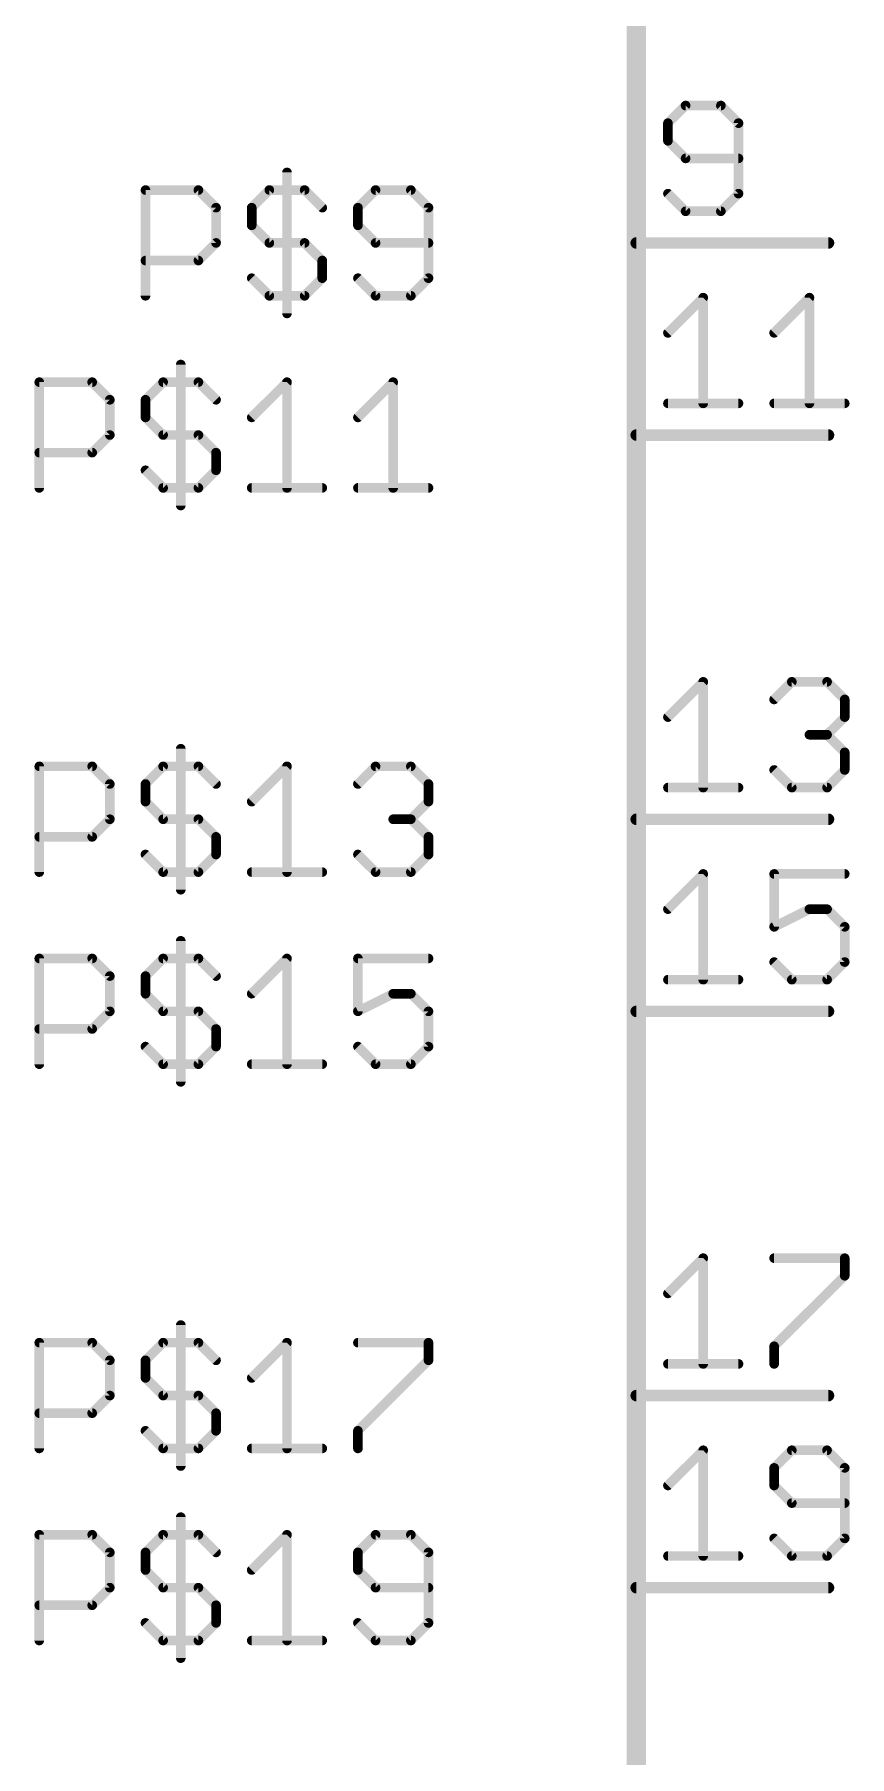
# Model space of a CAD drawing. Extents: x -72 to 265, y -97 to 216.
# Drawn here: x -2.87 to 7.9, y 170.49 to 193.26 of the extents above; entities that cross this region are included whole.
import ezdxf

# ---------------------------------------------------------------- set-up
doc = ezdxf.new("R2010")
doc.units = 0
doc.layers.add('94', color=14, linetype='CONTINUOUS')
doc.layers.add('95', color=251, linetype='CONTINUOUS')

msp = doc.modelspace()

# ---------------------------------------------------------------- linework, layer by layer
at = {"layer": '94'}
for points, const_width in [([(5.08, 132.08), (5.08, 215.9)], 0.254), ([(7.62, 190.5), (5.08, 190.5)], 0.1524), ([(7.62, 187.96), (5.08, 187.96)], 0.1524), ([(7.62, 182.88), (5.08, 182.88)], 0.1524), ([(7.62, 180.34), (5.08, 180.34)], 0.1524), ([(7.62, 175.26), (5.08, 175.26)], 0.1524), ([(7.62, 172.72), (5.08, 172.72)], 0.1524)]:
    msp.add_lwpolyline(points, dxfattribs=dict(at, const_width=const_width))
at = {"layer": '94', "const_width": 0.0762}
for points in [[(5.08, 190.5381, 1), (5.08, 190.4619)], [(7.62, 190.4619, 1), (7.62, 190.5381)], [(5.08, 187.9981, 1), (5.08, 187.9219)], [(7.62, 187.9219, 1), (7.62, 187.9981)], [(5.08, 182.9181, 1), (5.08, 182.8419)], [(7.62, 182.8419, 1), (7.62, 182.9181)], [(5.08, 180.3781, 1), (5.08, 180.3019)], [(7.62, 180.3019, 1), (7.62, 180.3781)], [(5.08, 175.2981, 1), (5.08, 175.2219)], [(7.62, 175.2219, 1), (7.62, 175.2981)], [(5.08, 172.7581, 1), (5.08, 172.6819)], [(7.62, 172.6819, 1), (7.62, 172.7581)]]:
    msp.add_lwpolyline(points, format="xyb", dxfattribs=at)
at = {"layer": '95', "const_width": 0.127}
for points in [[(5.7321, 192.3173), (5.4991, 192.0843)], [(6.1982, 192.3173), (5.7321, 192.3173)], [(6.4312, 192.0843), (6.1982, 192.3173)], [(5.4991, 192.0843), (5.4991, 191.8512)], [(6.4312, 191.1521), (6.4312, 192.0843)], [(5.4991, 191.8512), (5.7321, 191.6182)], [(0.4662, 191.4327), (0.4662, 189.5685)], [(5.7321, 191.6182), (6.4312, 191.6182)], [(-1.4031, 189.8015), (-1.4031, 191.1997)], [(-1.4031, 191.1997), (-0.704, 191.1997)], [(-0.704, 191.1997), (-0.471, 190.9667)], [(0.0001, 190.9667), (0.2332, 191.1997)], [(0.2332, 191.1997), (0.6992, 191.1997)], [(0.6992, 191.1997), (0.9323, 190.9667)], [(1.6365, 191.1997), (1.4034, 190.9667)], [(2.1025, 191.1997), (1.6365, 191.1997)], [(2.3355, 190.9667), (2.1025, 191.1997)], [(5.4991, 191.1521), (5.7321, 190.9191)], [(6.1982, 190.9191), (6.4312, 191.1521)], [(-0.471, 190.9667), (-0.471, 190.5006)], [(0.0001, 190.7336), (0.0001, 190.9667)], [(1.4034, 190.9667), (1.4034, 190.7336)], [(2.3355, 190.0345), (2.3355, 190.9667)], [(5.7321, 190.9191), (6.1982, 190.9191)], [(0.2332, 190.5006), (0.0001, 190.7336)], [(1.4034, 190.7336), (1.6365, 190.5006)], [(-0.471, 190.5006), (-0.704, 190.2676)], [(0.6992, 190.5006), (0.2332, 190.5006)], [(0.9323, 190.2676), (0.6992, 190.5006)], [(1.6365, 190.5006), (2.3355, 190.5006)], [(-0.704, 190.2676), (-1.4031, 190.2676)], [(0.9323, 190.0345), (0.9323, 190.2676)], [(0.0001, 190.0345), (0.2332, 189.8015)], [(0.6992, 189.8015), (0.9323, 190.0345)], [(1.4034, 190.0345), (1.6365, 189.8015)], [(2.1025, 189.8015), (2.3355, 190.0345)], [(0.2332, 189.8015), (0.6992, 189.8015)], [(1.6365, 189.8015), (2.1025, 189.8015)], [(5.4991, 189.3112), (5.9652, 189.7773)], [(5.9652, 189.7773), (5.9652, 188.3791)], [(6.9024, 189.3112), (7.3684, 189.7773)], [(7.3684, 189.7773), (7.3684, 188.3791)], [(-0.9371, 188.8927), (-0.9371, 187.0285)], [(-2.8064, 187.2615), (-2.8064, 188.6597)], [(-2.8064, 188.6597), (-2.1073, 188.6597)], [(-2.1073, 188.6597), (-1.8743, 188.4267)], [(-1.4031, 188.4267), (-1.1701, 188.6597)], [(-1.1701, 188.6597), (-0.704, 188.6597)], [(-0.704, 188.6597), (-0.471, 188.4267)], [(0.0001, 188.1936), (0.4662, 188.6597)], [(0.4662, 188.6597), (0.4662, 187.2615)], [(1.4034, 188.1936), (1.8695, 188.6597)], [(1.8695, 188.6597), (1.8695, 187.2615)], [(-1.8743, 188.4267), (-1.8743, 187.9606)], [(-1.4031, 188.1936), (-1.4031, 188.4267)], [(5.4991, 188.3791), (6.4312, 188.3791)], [(6.9024, 188.3791), (7.8345, 188.3791)], [(-1.1701, 187.9606), (-1.4031, 188.1936)], [(-1.8743, 187.9606), (-2.1073, 187.7276)], [(-0.704, 187.9606), (-1.1701, 187.9606)], [(-0.471, 187.7276), (-0.704, 187.9606)], [(-2.1073, 187.7276), (-2.8064, 187.7276)], [(-0.471, 187.4945), (-0.471, 187.7276)], [(-1.4031, 187.4945), (-1.1701, 187.2615)], [(-0.704, 187.2615), (-0.471, 187.4945)], [(-1.1701, 187.2615), (-0.704, 187.2615)], [(0.0001, 187.2615), (0.9323, 187.2615)], [(1.4034, 187.2615), (2.3355, 187.2615)], [(5.4991, 184.2312), (5.9652, 184.6973)], [(5.9652, 184.6973), (5.9652, 183.2991)], [(6.9024, 184.4643), (7.1354, 184.6973)], [(7.1354, 184.6973), (7.6015, 184.6973)], [(7.6015, 184.6973), (7.8345, 184.4643)], [(7.8345, 184.4643), (7.8345, 184.2312)], [(7.8345, 184.2312), (7.6015, 183.9982)], [(7.6015, 183.9982), (7.3684, 183.9982)], [(7.6015, 183.9982), (7.8345, 183.7652)], [(-0.9371, 183.8127), (-0.9371, 181.9485)], [(7.8345, 183.7652), (7.8345, 183.5321)], [(-2.8064, 182.1815), (-2.8064, 183.5797)], [(-2.8064, 183.5797), (-2.1073, 183.5797)], [(-2.1073, 183.5797), (-1.8743, 183.3467)], [(-1.4031, 183.3467), (-1.1701, 183.5797)], [(-1.1701, 183.5797), (-0.704, 183.5797)], [(-0.704, 183.5797), (-0.471, 183.3467)], [(0.0001, 183.1136), (0.4662, 183.5797)], [(0.4662, 183.5797), (0.4662, 182.1815)], [(1.4034, 183.3467), (1.6365, 183.5797)], [(1.6365, 183.5797), (2.1025, 183.5797)], [(2.1025, 183.5797), (2.3355, 183.3467)], [(7.1354, 183.2991), (6.9024, 183.5321)], [(7.8345, 183.5321), (7.6015, 183.2991)], [(-1.8743, 183.3467), (-1.8743, 182.8806)], [(-1.4031, 183.1136), (-1.4031, 183.3467)], [(2.3355, 183.3467), (2.3355, 183.1136)], [(5.4991, 183.2991), (6.4312, 183.2991)], [(7.6015, 183.2991), (7.1354, 183.2991)], [(-1.1701, 182.8806), (-1.4031, 183.1136)], [(2.3355, 183.1136), (2.1025, 182.8806)], [(-1.8743, 182.8806), (-2.1073, 182.6476)], [(-0.704, 182.8806), (-1.1701, 182.8806)], [(-0.471, 182.6476), (-0.704, 182.8806)], [(2.1025, 182.8806), (1.8695, 182.8806)], [(2.1025, 182.8806), (2.3355, 182.6476)], [(-2.1073, 182.6476), (-2.8064, 182.6476)], [(-0.471, 182.4145), (-0.471, 182.6476)], [(2.3355, 182.6476), (2.3355, 182.4145)], [(-1.4031, 182.4145), (-1.1701, 182.1815)], [(-0.704, 182.1815), (-0.471, 182.4145)], [(1.6365, 182.1815), (1.4034, 182.4145)], [(2.3355, 182.4145), (2.1025, 182.1815)], [(-1.1701, 182.1815), (-0.704, 182.1815)], [(0.0001, 182.1815), (0.9323, 182.1815)], [(2.1025, 182.1815), (1.6365, 182.1815)], [(5.4991, 181.6912), (5.9652, 182.1573)], [(5.9652, 182.1573), (5.9652, 180.7591)], [(7.8345, 182.1573), (6.9024, 182.1573)], [(6.9024, 182.1573), (6.9024, 181.4582)], [(6.9024, 181.4582), (7.3684, 181.6912)], [(7.3684, 181.6912), (7.6015, 181.6912)], [(7.6015, 181.6912), (7.8345, 181.4582)], [(7.8345, 181.4582), (7.8345, 180.9921)], [(-0.9371, 181.2727), (-0.9371, 179.4085)], [(-2.8064, 179.6415), (-2.8064, 181.0397)], [(-2.8064, 181.0397), (-2.1073, 181.0397)], [(-2.1073, 181.0397), (-1.8743, 180.8067)], [(-1.4031, 180.8067), (-1.1701, 181.0397)], [(-1.1701, 181.0397), (-0.704, 181.0397)], [(-0.704, 181.0397), (-0.471, 180.8067)], [(0.0001, 180.5736), (0.4662, 181.0397)], [(0.4662, 181.0397), (0.4662, 179.6415)], [(2.3355, 181.0397), (1.4034, 181.0397)], [(1.4034, 181.0397), (1.4034, 180.3406)], [(7.1354, 180.7591), (6.9024, 180.9921)], [(7.8345, 180.9921), (7.6015, 180.7591)], [(-1.8743, 180.8067), (-1.8743, 180.3406)], [(-1.4031, 180.5736), (-1.4031, 180.8067)], [(5.4991, 180.7591), (6.4312, 180.7591)], [(7.6015, 180.7591), (7.1354, 180.7591)], [(-1.1701, 180.3406), (-1.4031, 180.5736)], [(1.4034, 180.3406), (1.8695, 180.5736)], [(1.8695, 180.5736), (2.1025, 180.5736)], [(2.1025, 180.5736), (2.3355, 180.3406)], [(-1.8743, 180.3406), (-2.1073, 180.1076)], [(-0.704, 180.3406), (-1.1701, 180.3406)], [(-0.471, 180.1076), (-0.704, 180.3406)], [(2.3355, 180.3406), (2.3355, 179.8745)], [(-2.1073, 180.1076), (-2.8064, 180.1076)], [(-0.471, 179.8745), (-0.471, 180.1076)], [(-1.4031, 179.8745), (-1.1701, 179.6415)], [(-0.704, 179.6415), (-0.471, 179.8745)], [(1.6365, 179.6415), (1.4034, 179.8745)], [(2.3355, 179.8745), (2.1025, 179.6415)], [(-1.1701, 179.6415), (-0.704, 179.6415)], [(0.0001, 179.6415), (0.9323, 179.6415)], [(2.1025, 179.6415), (1.6365, 179.6415)], [(5.4991, 176.6112), (5.9652, 177.0773)], [(5.9652, 177.0773), (5.9652, 175.6791)], [(6.9024, 177.0773), (7.8345, 177.0773)], [(7.8345, 177.0773), (7.8345, 176.8443)], [(7.8345, 176.8443), (6.9024, 175.9121)], [(-0.9371, 176.1927), (-0.9371, 174.3285)], [(-2.8064, 174.5615), (-2.8064, 175.9597)], [(-2.8064, 175.9597), (-2.1073, 175.9597)], [(-2.1073, 175.9597), (-1.8743, 175.7267)], [(-1.4031, 175.7267), (-1.1701, 175.9597)], [(-1.1701, 175.9597), (-0.704, 175.9597)], [(-0.704, 175.9597), (-0.471, 175.7267)], [(0.0001, 175.4936), (0.4662, 175.9597)], [(0.4662, 175.9597), (0.4662, 174.5615)], [(1.4034, 175.9597), (2.3355, 175.9597)], [(2.3355, 175.9597), (2.3355, 175.7267)], [(-1.8743, 175.7267), (-1.8743, 175.2606)], [(-1.4031, 175.4936), (-1.4031, 175.7267)], [(2.3355, 175.7267), (1.4034, 174.7945)], [(6.9024, 175.9121), (6.9024, 175.6791)], [(-1.1701, 175.2606), (-1.4031, 175.4936)], [(5.4991, 175.6791), (6.4312, 175.6791)], [(-1.8743, 175.2606), (-2.1073, 175.0276)], [(-0.704, 175.2606), (-1.1701, 175.2606)], [(-0.471, 175.0276), (-0.704, 175.2606)], [(-2.1073, 175.0276), (-2.8064, 175.0276)], [(-0.471, 174.7945), (-0.471, 175.0276)], [(-1.4031, 174.7945), (-1.1701, 174.5615)], [(-0.704, 174.5615), (-0.471, 174.7945)], [(1.4034, 174.7945), (1.4034, 174.5615)], [(-1.1701, 174.5615), (-0.704, 174.5615)], [(0.0001, 174.5615), (0.9323, 174.5615)], [(5.4991, 174.0712), (5.9652, 174.5373)], [(5.9652, 174.5373), (5.9652, 173.1391)], [(7.1354, 174.5373), (6.9024, 174.3043)], [(7.6015, 174.5373), (7.1354, 174.5373)], [(7.8345, 174.3043), (7.6015, 174.5373)], [(6.9024, 174.3043), (6.9024, 174.0712)], [(7.8345, 173.3721), (7.8345, 174.3043)], [(6.9024, 174.0712), (7.1354, 173.8382)], [(7.1354, 173.8382), (7.8345, 173.8382)], [(-0.9371, 173.6527), (-0.9371, 171.7885)], [(-2.8064, 172.0215), (-2.8064, 173.4197)], [(-2.8064, 173.4197), (-2.1073, 173.4197)], [(-2.1073, 173.4197), (-1.8743, 173.1867)], [(-1.4031, 173.1867), (-1.1701, 173.4197)], [(-1.1701, 173.4197), (-0.704, 173.4197)], [(-0.704, 173.4197), (-0.471, 173.1867)], [(0.0001, 172.9536), (0.4662, 173.4197)], [(0.4662, 173.4197), (0.4662, 172.0215)], [(1.6365, 173.4197), (1.4034, 173.1867)], [(2.1025, 173.4197), (1.6365, 173.4197)], [(2.3355, 173.1867), (2.1025, 173.4197)], [(6.9024, 173.3721), (7.1354, 173.1391)], [(7.6015, 173.1391), (7.8345, 173.3721)], [(-1.8743, 173.1867), (-1.8743, 172.7206)], [(-1.4031, 172.9536), (-1.4031, 173.1867)], [(1.4034, 173.1867), (1.4034, 172.9536)], [(2.3355, 172.2545), (2.3355, 173.1867)], [(5.4991, 173.1391), (6.4312, 173.1391)], [(7.1354, 173.1391), (7.6015, 173.1391)], [(-1.1701, 172.7206), (-1.4031, 172.9536)], [(1.4034, 172.9536), (1.6365, 172.7206)], [(-1.8743, 172.7206), (-2.1073, 172.4876)], [(-0.704, 172.7206), (-1.1701, 172.7206)], [(-0.471, 172.4876), (-0.704, 172.7206)], [(1.6365, 172.7206), (2.3355, 172.7206)], [(-2.1073, 172.4876), (-2.8064, 172.4876)], [(-0.471, 172.2545), (-0.471, 172.4876)], [(-1.4031, 172.2545), (-1.1701, 172.0215)], [(-0.704, 172.0215), (-0.471, 172.2545)], [(1.4034, 172.2545), (1.6365, 172.0215)], [(2.1025, 172.0215), (2.3355, 172.2545)], [(-1.1701, 172.0215), (-0.704, 172.0215)], [(0.0001, 172.0215), (0.9323, 172.0215)], [(1.6365, 172.0215), (2.1025, 172.0215)]]:
    msp.add_lwpolyline(points, dxfattribs=at)
at = {"layer": '95', "const_width": 0.0635}
for points in [[(5.7321, 192.349, 1), (5.7321, 192.2855)], [(5.7546, 192.2948, 1), (5.7097, 192.3397)], [(6.2206, 192.3397, 1), (6.1757, 192.2948)], [(6.1982, 192.2855, 1), (6.1982, 192.349)], [(5.5309, 192.0843, 1), (5.4674, 192.0843)], [(5.4766, 192.1067, 1), (5.5216, 192.0618)], [(6.463, 192.0843, 1), (6.3995, 192.0843)], [(6.4088, 192.0618, 1), (6.4537, 192.1067)], [(5.5216, 191.8737, 1), (5.4766, 191.8288)], [(5.4674, 191.8512, 1), (5.5309, 191.8512)], [(0.498, 191.4327, 1), (0.4345, 191.4327)], [(5.7321, 191.6499, 1), (5.7321, 191.5864)], [(5.7097, 191.5957, 1), (5.7546, 191.6406)], [(6.4312, 191.5864, 1), (6.4312, 191.6499)], [(-1.3714, 191.1997, 1), (-1.4349, 191.1997)], [(-1.4031, 191.2314, 1), (-1.4031, 191.1679)], [(-0.6816, 191.2221, 1), (-0.7265, 191.1772)], [(-0.704, 191.1679, 1), (-0.704, 191.2314)], [(0.2332, 191.2314, 1), (0.2332, 191.1679)], [(0.2556, 191.1772, 1), (0.2107, 191.2221)], [(0.7217, 191.2221, 1), (0.6768, 191.1772)], [(0.6992, 191.1679, 1), (0.6992, 191.2314)], [(1.6365, 191.2314, 1), (1.6365, 191.1679)], [(1.6589, 191.1772, 1), (1.614, 191.2221)], [(2.125, 191.2221, 1), (2.0801, 191.1772)], [(2.1025, 191.1679, 1), (2.1025, 191.2314)], [(5.5216, 191.1746, 1), (5.4766, 191.1297)], [(6.3995, 191.1521, 1), (6.463, 191.1521)], [(6.4537, 191.1297, 1), (6.4088, 191.1746)], [(-0.4393, 190.9667, 1), (-0.5028, 190.9667)], [(-0.4935, 190.9442, 1), (-0.4486, 190.9891)], [(0.0319, 190.9667, 1), (-0.0316, 190.9667)], [(-0.0223, 190.9891, 1), (0.0226, 190.9442)], [(0.9098, 190.9442, 1), (0.9547, 190.9891)], [(1.4352, 190.9667, 1), (1.3717, 190.9667)], [(1.381, 190.9891, 1), (1.4259, 190.9442)], [(2.3673, 190.9667, 1), (2.3038, 190.9667)], [(2.3131, 190.9442, 1), (2.358, 190.9891)], [(5.7321, 190.9509, 1), (5.7321, 190.8874)], [(5.7097, 190.8966, 1), (5.7546, 190.9416)], [(6.1757, 190.9416, 1), (6.2206, 190.8966)], [(6.1982, 190.8874, 1), (6.1982, 190.9509)], [(-0.0316, 190.7336, 1), (0.0319, 190.7336)], [(0.0226, 190.7561, 1), (-0.0223, 190.7112)], [(1.3717, 190.7336, 1), (1.4352, 190.7336)], [(1.4259, 190.7561, 1), (1.381, 190.7112)], [(-0.5028, 190.5006, 1), (-0.4393, 190.5006)], [(-0.4486, 190.4781, 1), (-0.4935, 190.523)], [(0.2332, 190.5323, 1), (0.2332, 190.4688)], [(0.2107, 190.4781, 1), (0.2556, 190.523)], [(0.7217, 190.523, 1), (0.6768, 190.4781)], [(0.6992, 190.4688, 1), (0.6992, 190.5323)], [(1.6365, 190.5323, 1), (1.6365, 190.4688)], [(1.614, 190.4781, 1), (1.6589, 190.523)], [(2.3355, 190.4688, 1), (2.3355, 190.5323)], [(-1.4031, 190.2993, 1), (-1.4031, 190.2358)], [(-0.7265, 190.29, 1), (-0.6816, 190.2451)], [(-0.704, 190.2358, 1), (-0.704, 190.2993)], [(0.964, 190.2676, 1), (0.9005, 190.2676)], [(0.9098, 190.2451, 1), (0.9547, 190.29)], [(0.0226, 190.057, 1), (-0.0223, 190.0121)], [(0.9005, 190.0345, 1), (0.964, 190.0345)], [(0.9547, 190.0121, 1), (0.9098, 190.057)], [(1.4259, 190.057, 1), (1.381, 190.0121)], [(2.3038, 190.0345, 1), (2.3673, 190.0345)], [(2.358, 190.0121, 1), (2.3131, 190.057)], [(-1.4349, 189.8015, 1), (-1.3714, 189.8015)], [(0.2332, 189.8332, 1), (0.2332, 189.7698)], [(0.2107, 189.779, 1), (0.2556, 189.824)], [(0.6768, 189.824, 1), (0.7217, 189.779)], [(0.6992, 189.7698, 1), (0.6992, 189.8332)], [(1.6365, 189.8332, 1), (1.6365, 189.7698)], [(1.614, 189.779, 1), (1.6589, 189.824)], [(2.0801, 189.824, 1), (2.125, 189.779)], [(2.1025, 189.7698, 1), (2.1025, 189.8332)], [(5.9969, 189.7773, 1), (5.9334, 189.7773)], [(5.9876, 189.7548, 1), (5.9427, 189.7997)], [(7.4002, 189.7773, 1), (7.3367, 189.7773)], [(7.3909, 189.7548, 1), (7.346, 189.7997)], [(0.4345, 189.5685, 1), (0.498, 189.5685)], [(5.4766, 189.3337, 1), (5.5216, 189.2888)], [(6.8799, 189.3337, 1), (6.9248, 189.2888)], [(-0.9053, 188.8927, 1), (-0.9688, 188.8927)], [(-2.7747, 188.6597, 1), (-2.8382, 188.6597)], [(-2.8064, 188.6914, 1), (-2.8064, 188.6279)], [(-2.0849, 188.6821, 1), (-2.1298, 188.6372)], [(-2.1073, 188.6279, 1), (-2.1073, 188.6914)], [(-1.1701, 188.6914, 1), (-1.1701, 188.6279)], [(-1.1477, 188.6372, 1), (-1.1926, 188.6821)], [(-0.6816, 188.6821, 1), (-0.7265, 188.6372)], [(-0.704, 188.6279, 1), (-0.704, 188.6914)], [(0.498, 188.6597, 1), (0.4345, 188.6597)], [(0.4887, 188.6372, 1), (0.4438, 188.6821)], [(1.9012, 188.6597, 1), (1.8377, 188.6597)], [(1.8919, 188.6372, 1), (1.847, 188.6821)], [(-1.8425, 188.4267, 1), (-1.906, 188.4267)], [(-1.8967, 188.4042, 1), (-1.8518, 188.4491)], [(-1.3714, 188.4267, 1), (-1.4349, 188.4267)], [(-1.4256, 188.4491, 1), (-1.3807, 188.4042)], [(-0.4935, 188.4042, 1), (-0.4486, 188.4491)], [(5.4991, 188.4109, 1), (5.4991, 188.3474)], [(5.9334, 188.3791, 1), (5.9969, 188.3791)], [(6.4312, 188.3474, 1), (6.4312, 188.4109)], [(6.9024, 188.4109, 1), (6.9024, 188.3474)], [(7.3367, 188.3791, 1), (7.4002, 188.3791)], [(7.8345, 188.3474, 1), (7.8345, 188.4109)], [(-1.4349, 188.1936, 1), (-1.3714, 188.1936)], [(-1.3807, 188.2161, 1), (-1.4256, 188.1712)], [(-0.0223, 188.2161, 1), (0.0226, 188.1712)], [(1.381, 188.2161, 1), (1.4259, 188.1712)], [(-1.906, 187.9606, 1), (-1.8425, 187.9606)], [(-1.8518, 187.9381, 1), (-1.8967, 187.983)], [(-1.1701, 187.9923, 1), (-1.1701, 187.9288)], [(-1.1926, 187.9381, 1), (-1.1477, 187.983)], [(-0.6816, 187.983, 1), (-0.7265, 187.9381)], [(-0.704, 187.9288, 1), (-0.704, 187.9923)], [(-2.8064, 187.7593, 1), (-2.8064, 187.6958)], [(-2.1298, 187.75, 1), (-2.0849, 187.7051)], [(-2.1073, 187.6958, 1), (-2.1073, 187.7593)], [(-0.4393, 187.7276, 1), (-0.5028, 187.7276)], [(-0.4935, 187.7051, 1), (-0.4486, 187.75)], [(-1.3807, 187.517, 1), (-1.4256, 187.4721)], [(-0.5028, 187.4945, 1), (-0.4393, 187.4945)], [(-0.4486, 187.4721, 1), (-0.4935, 187.517)], [(-2.8382, 187.2615, 1), (-2.7747, 187.2615)], [(-1.1701, 187.2933, 1), (-1.1701, 187.2298)], [(-1.1926, 187.239, 1), (-1.1477, 187.284)], [(-0.7265, 187.284, 1), (-0.6816, 187.239)], [(-0.704, 187.2298, 1), (-0.704, 187.2933)], [(0.0001, 187.2933, 1), (0.0001, 187.2298)], [(0.4345, 187.2615, 1), (0.498, 187.2615)], [(0.9323, 187.2298, 1), (0.9323, 187.2933)], [(1.4034, 187.2933, 1), (1.4034, 187.2298)], [(1.8377, 187.2615, 1), (1.9012, 187.2615)], [(2.3355, 187.2298, 1), (2.3355, 187.2933)], [(-0.9688, 187.0285, 1), (-0.9053, 187.0285)], [(5.9969, 184.6973, 1), (5.9334, 184.6973)], [(5.9876, 184.6748, 1), (5.9427, 184.7197)], [(7.1354, 184.729, 1), (7.1354, 184.6655)], [(7.1579, 184.6748, 1), (7.113, 184.7197)], [(7.6239, 184.7197, 1), (7.579, 184.6748)], [(7.6015, 184.6655, 1), (7.6015, 184.729)], [(6.8799, 184.4867, 1), (6.9248, 184.4418)], [(7.8663, 184.4643, 1), (7.8028, 184.4643)], [(7.8121, 184.4418, 1), (7.857, 184.4867)], [(5.4766, 184.2537, 1), (5.5216, 184.2088)], [(7.8028, 184.2312, 1), (7.8663, 184.2312)], [(7.857, 184.2088, 1), (7.8121, 184.2537)], [(7.3684, 184.0299, 1), (7.3684, 183.9664)], [(7.6239, 184.0206, 1), (7.579, 183.9757)], [(7.579, 184.0206, 1), (7.6239, 183.9757)], [(7.6015, 183.9664, 1), (7.6015, 184.0299)], [(-0.9053, 183.8127, 1), (-0.9688, 183.8127)], [(7.8663, 183.7652, 1), (7.8028, 183.7652)], [(7.8121, 183.7427, 1), (7.857, 183.7876)], [(-2.7747, 183.5797, 1), (-2.8382, 183.5797)], [(-2.8064, 183.6114, 1), (-2.8064, 183.5479)], [(-2.0849, 183.6021, 1), (-2.1298, 183.5572)], [(-2.1073, 183.5479, 1), (-2.1073, 183.6114)], [(-1.1701, 183.6114, 1), (-1.1701, 183.5479)], [(-1.1477, 183.5572, 1), (-1.1926, 183.6021)], [(-0.6816, 183.6021, 1), (-0.7265, 183.5572)], [(-0.704, 183.5479, 1), (-0.704, 183.6114)], [(0.498, 183.5797, 1), (0.4345, 183.5797)], [(0.4887, 183.5572, 1), (0.4438, 183.6021)], [(1.6365, 183.6114, 1), (1.6365, 183.5479)], [(1.6589, 183.5572, 1), (1.614, 183.6021)], [(2.125, 183.6021, 1), (2.0801, 183.5572)], [(2.1025, 183.5479, 1), (2.1025, 183.6114)], [(6.9248, 183.5546, 1), (6.8799, 183.5097)], [(7.8028, 183.5321, 1), (7.8663, 183.5321)], [(7.857, 183.5097, 1), (7.8121, 183.5546)], [(-1.8425, 183.3467, 1), (-1.906, 183.3467)], [(-1.8967, 183.3242, 1), (-1.8518, 183.3691)], [(-1.3714, 183.3467, 1), (-1.4349, 183.3467)], [(-1.4256, 183.3691, 1), (-1.3807, 183.3242)], [(-0.4935, 183.3242, 1), (-0.4486, 183.3691)], [(1.381, 183.3691, 1), (1.4259, 183.3242)], [(2.3673, 183.3467, 1), (2.3038, 183.3467)], [(2.3131, 183.3242, 1), (2.358, 183.3691)], [(5.4991, 183.3308, 1), (5.4991, 183.2674)], [(5.9334, 183.2991, 1), (5.9969, 183.2991)], [(6.4312, 183.2674, 1), (6.4312, 183.3308)], [(7.1354, 183.3308, 1), (7.1354, 183.2674)], [(7.113, 183.2766, 1), (7.1579, 183.3216)], [(7.579, 183.3216, 1), (7.6239, 183.2766)], [(7.6015, 183.2674, 1), (7.6015, 183.3308)], [(-1.4349, 183.1136, 1), (-1.3714, 183.1136)], [(-1.3807, 183.1361, 1), (-1.4256, 183.0912)], [(-0.0223, 183.1361, 1), (0.0226, 183.0912)], [(2.3038, 183.1136, 1), (2.3673, 183.1136)], [(2.358, 183.0912, 1), (2.3131, 183.1361)], [(-1.906, 182.8806, 1), (-1.8425, 182.8806)], [(-1.8518, 182.8581, 1), (-1.8967, 182.903)], [(-1.1701, 182.9123, 1), (-1.1701, 182.8488)], [(-1.1926, 182.8581, 1), (-1.1477, 182.903)], [(-0.6816, 182.903, 1), (-0.7265, 182.8581)], [(-0.704, 182.8488, 1), (-0.704, 182.9123)], [(1.8695, 182.9123, 1), (1.8695, 182.8488)], [(2.125, 182.903, 1), (2.0801, 182.8581)], [(2.0801, 182.903, 1), (2.125, 182.8581)], [(2.1025, 182.8488, 1), (2.1025, 182.9123)], [(-2.8064, 182.6793, 1), (-2.8064, 182.6158)], [(-2.1298, 182.67, 1), (-2.0849, 182.6251)], [(-2.1073, 182.6158, 1), (-2.1073, 182.6793)], [(-0.4393, 182.6476, 1), (-0.5028, 182.6476)], [(-0.4935, 182.6251, 1), (-0.4486, 182.67)], [(2.3673, 182.6476, 1), (2.3038, 182.6476)], [(2.3131, 182.6251, 1), (2.358, 182.67)], [(-1.3807, 182.437, 1), (-1.4256, 182.3921)], [(-0.5028, 182.4145, 1), (-0.4393, 182.4145)], [(-0.4486, 182.3921, 1), (-0.4935, 182.437)], [(1.4259, 182.437, 1), (1.381, 182.3921)], [(2.3038, 182.4145, 1), (2.3673, 182.4145)], [(2.358, 182.3921, 1), (2.3131, 182.437)], [(-2.8382, 182.1815, 1), (-2.7747, 182.1815)], [(-1.1701, 182.2132, 1), (-1.1701, 182.1498)], [(-1.1926, 182.159, 1), (-1.1477, 182.204)], [(-0.7265, 182.204, 1), (-0.6816, 182.159)], [(-0.704, 182.1498, 1), (-0.704, 182.2132)], [(0.0001, 182.2132, 1), (0.0001, 182.1498)], [(0.4345, 182.1815, 1), (0.498, 182.1815)], [(0.9323, 182.1498, 1), (0.9323, 182.2132)], [(1.6365, 182.2132, 1), (1.6365, 182.1498)], [(1.614, 182.159, 1), (1.6589, 182.204)], [(2.0801, 182.204, 1), (2.125, 182.159)], [(2.1025, 182.1498, 1), (2.1025, 182.2132)], [(5.9969, 182.1573, 1), (5.9334, 182.1573)], [(5.9876, 182.1348, 1), (5.9427, 182.1797)], [(6.9341, 182.1573, 1), (6.8706, 182.1573)], [(6.9024, 182.189, 1), (6.9024, 182.1255)], [(7.8345, 182.1255, 1), (7.8345, 182.189)], [(-0.9688, 181.9485, 1), (-0.9053, 181.9485)], [(5.4766, 181.7137, 1), (5.5216, 181.6688)], [(7.3684, 181.723, 1), (7.3684, 181.6595)], [(7.3826, 181.6628, 1), (7.3542, 181.7196)], [(7.6239, 181.7137, 1), (7.579, 181.6688)], [(7.6015, 181.6595, 1), (7.6015, 181.723)], [(6.8706, 181.4582, 1), (6.9341, 181.4582)], [(6.8882, 181.4866, 1), (6.9166, 181.4298)], [(7.8663, 181.4582, 1), (7.8028, 181.4582)], [(7.8121, 181.4357, 1), (7.857, 181.4806)], [(-0.9053, 181.2727, 1), (-0.9688, 181.2727)], [(-2.7747, 181.0397, 1), (-2.8382, 181.0397)], [(-2.8064, 181.0714, 1), (-2.8064, 181.0079)], [(-2.0849, 181.0621, 1), (-2.1298, 181.0172)], [(-2.1073, 181.0079, 1), (-2.1073, 181.0714)], [(-1.1701, 181.0714, 1), (-1.1701, 181.0079)], [(-1.1477, 181.0172, 1), (-1.1926, 181.0621)], [(-0.6816, 181.0621, 1), (-0.7265, 181.0172)], [(-0.704, 181.0079, 1), (-0.704, 181.0714)], [(0.498, 181.0397, 1), (0.4345, 181.0397)], [(0.4887, 181.0172, 1), (0.4438, 181.0621)], [(1.4352, 181.0397, 1), (1.3717, 181.0397)], [(1.4034, 181.0714, 1), (1.4034, 181.0079)], [(2.3355, 181.0079, 1), (2.3355, 181.0714)], [(6.9248, 181.0146, 1), (6.8799, 180.9697)], [(7.8028, 180.9921, 1), (7.8663, 180.9921)], [(7.857, 180.9697, 1), (7.8121, 181.0146)], [(-1.8425, 180.8067, 1), (-1.906, 180.8067)], [(-1.8967, 180.7842, 1), (-1.8518, 180.8291)], [(-1.3714, 180.8067, 1), (-1.4349, 180.8067)], [(-1.4256, 180.8291, 1), (-1.3807, 180.7842)], [(-0.4935, 180.7842, 1), (-0.4486, 180.8291)], [(5.4991, 180.7909, 1), (5.4991, 180.7274)], [(6.4312, 180.7274, 1), (6.4312, 180.7909)], [(7.1354, 180.7909, 1), (7.1354, 180.7274)], [(7.113, 180.7366, 1), (7.1579, 180.7816)], [(7.579, 180.7816, 1), (7.6239, 180.7366)], [(7.6015, 180.7274, 1), (7.6015, 180.7909)], [(-1.4349, 180.5736, 1), (-1.3714, 180.5736)], [(-1.3807, 180.5961, 1), (-1.4256, 180.5512)], [(-0.0223, 180.5961, 1), (0.0226, 180.5512)], [(1.8695, 180.6054, 1), (1.8695, 180.5419)], [(1.8837, 180.5452, 1), (1.8553, 180.602)], [(2.125, 180.5961, 1), (2.0801, 180.5512)], [(2.1025, 180.5419, 1), (2.1025, 180.6054)], [(5.9334, 180.7591, 1), (5.9969, 180.7591)], [(-1.906, 180.3406, 1), (-1.8425, 180.3406)], [(-1.8518, 180.3181, 1), (-1.8967, 180.363)], [(-1.1701, 180.3723, 1), (-1.1701, 180.3088)], [(-1.1926, 180.3181, 1), (-1.1477, 180.363)], [(-0.6816, 180.363, 1), (-0.7265, 180.3181)], [(-0.704, 180.3088, 1), (-0.704, 180.3723)], [(1.3892, 180.369, 1), (1.4176, 180.3122)], [(1.3717, 180.3406, 1), (1.4352, 180.3406)], [(2.3673, 180.3406, 1), (2.3038, 180.3406)], [(2.3131, 180.3181, 1), (2.358, 180.363)], [(-2.8064, 180.1393, 1), (-2.8064, 180.0758)], [(-2.1298, 180.13, 1), (-2.0849, 180.0851)], [(-2.1073, 180.0758, 1), (-2.1073, 180.1393)], [(-0.4393, 180.1076, 1), (-0.5028, 180.1076)], [(-0.4935, 180.0851, 1), (-0.4486, 180.13)], [(-1.3807, 179.897, 1), (-1.4256, 179.8521)], [(-0.5028, 179.8745, 1), (-0.4393, 179.8745)], [(-0.4486, 179.8521, 1), (-0.4935, 179.897)], [(1.4259, 179.897, 1), (1.381, 179.8521)], [(2.3038, 179.8745, 1), (2.3673, 179.8745)], [(2.358, 179.8521, 1), (2.3131, 179.897)], [(-2.8382, 179.6415, 1), (-2.7747, 179.6415)], [(-1.1701, 179.6732, 1), (-1.1701, 179.6098)], [(-1.1926, 179.619, 1), (-1.1477, 179.664)], [(-0.7265, 179.664, 1), (-0.6816, 179.619)], [(-0.704, 179.6098, 1), (-0.704, 179.6732)], [(0.0001, 179.6732, 1), (0.0001, 179.6098)], [(0.4345, 179.6415, 1), (0.498, 179.6415)], [(0.9323, 179.6098, 1), (0.9323, 179.6732)], [(1.6365, 179.6732, 1), (1.6365, 179.6098)], [(1.614, 179.619, 1), (1.6589, 179.664)], [(2.0801, 179.664, 1), (2.125, 179.619)], [(2.1025, 179.6098, 1), (2.1025, 179.6732)], [(-0.9688, 179.4085, 1), (-0.9053, 179.4085)], [(5.9969, 177.0773, 1), (5.9334, 177.0773)], [(5.9876, 177.0548, 1), (5.9427, 177.0997)], [(6.9024, 177.109, 1), (6.9024, 177.0455)], [(7.8663, 177.0773, 1), (7.8028, 177.0773)], [(7.8345, 177.0455, 1), (7.8345, 177.109)], [(7.8028, 176.8443, 1), (7.8663, 176.8443)], [(7.857, 176.8218, 1), (7.8121, 176.8667)], [(5.4766, 176.6337, 1), (5.5216, 176.5888)], [(-0.9053, 176.1927, 1), (-0.9688, 176.1927)], [(-2.7747, 175.9597, 1), (-2.8382, 175.9597)], [(-2.8064, 175.9914, 1), (-2.8064, 175.9279)], [(-2.0849, 175.9821, 1), (-2.1298, 175.9372)], [(-2.1073, 175.9279, 1), (-2.1073, 175.9914)], [(-1.1701, 175.9914, 1), (-1.1701, 175.9279)], [(-1.1477, 175.9372, 1), (-1.1926, 175.9821)], [(-0.6816, 175.9821, 1), (-0.7265, 175.9372)], [(-0.704, 175.9279, 1), (-0.704, 175.9914)], [(0.498, 175.9597, 1), (0.4345, 175.9597)], [(0.4887, 175.9372, 1), (0.4438, 175.9821)], [(1.4034, 175.9914, 1), (1.4034, 175.9279)], [(2.3673, 175.9597, 1), (2.3038, 175.9597)], [(2.3355, 175.9279, 1), (2.3355, 175.9914)], [(-1.8425, 175.7267, 1), (-1.906, 175.7267)], [(-1.3714, 175.7267, 1), (-1.4349, 175.7267)], [(2.358, 175.7042, 1), (2.3131, 175.7491)], [(6.9341, 175.9121, 1), (6.8706, 175.9121)], [(6.8799, 175.9346, 1), (6.9248, 175.8897)], [(-1.8967, 175.7042, 1), (-1.8518, 175.7491)], [(-1.4256, 175.7491, 1), (-1.3807, 175.7042)], [(-1.3807, 175.5161, 1), (-1.4256, 175.4712)], [(-0.4935, 175.7042, 1), (-0.4486, 175.7491)], [(2.3038, 175.7267, 1), (2.3673, 175.7267)], [(5.4991, 175.7108, 1), (5.4991, 175.6474)], [(5.9334, 175.6791, 1), (5.9969, 175.6791)], [(6.4312, 175.6474, 1), (6.4312, 175.7108)], [(6.8706, 175.6791, 1), (6.9341, 175.6791)], [(-1.4349, 175.4936, 1), (-1.3714, 175.4936)], [(-0.0223, 175.5161, 1), (0.0226, 175.4712)], [(-1.906, 175.2606, 1), (-1.8425, 175.2606)], [(-1.8518, 175.2381, 1), (-1.8967, 175.283)], [(-1.1701, 175.2923, 1), (-1.1701, 175.2288)], [(-1.1926, 175.2381, 1), (-1.1477, 175.283)], [(-0.6816, 175.283, 1), (-0.7265, 175.2381)], [(-0.704, 175.2288, 1), (-0.704, 175.2923)], [(-2.8064, 175.0593, 1), (-2.8064, 174.9958)], [(-2.1298, 175.05, 1), (-2.0849, 175.0051)], [(-2.1073, 174.9958, 1), (-2.1073, 175.0593)], [(-0.4393, 175.0276, 1), (-0.5028, 175.0276)], [(-0.4935, 175.0051, 1), (-0.4486, 175.05)], [(-1.3807, 174.817, 1), (-1.4256, 174.7721)], [(-0.5028, 174.7945, 1), (-0.4393, 174.7945)], [(-0.4486, 174.7721, 1), (-0.4935, 174.817)], [(1.4352, 174.7945, 1), (1.3717, 174.7945)], [(1.381, 174.817, 1), (1.4259, 174.7721)], [(-2.8382, 174.5615, 1), (-2.7747, 174.5615)], [(-1.1701, 174.5932, 1), (-1.1701, 174.5298)], [(-1.1926, 174.539, 1), (-1.1477, 174.584)], [(-0.7265, 174.584, 1), (-0.6816, 174.539)], [(-0.704, 174.5298, 1), (-0.704, 174.5932)], [(0.0001, 174.5932, 1), (0.0001, 174.5298)], [(0.4345, 174.5615, 1), (0.498, 174.5615)], [(0.9323, 174.5298, 1), (0.9323, 174.5932)], [(1.3717, 174.5615, 1), (1.4352, 174.5615)], [(5.9969, 174.5373, 1), (5.9334, 174.5373)], [(5.9876, 174.5148, 1), (5.9427, 174.5597)], [(7.1354, 174.569, 1), (7.1354, 174.5055)], [(7.1579, 174.5148, 1), (7.113, 174.5597)], [(7.6239, 174.5597, 1), (7.579, 174.5148)], [(7.6015, 174.5055, 1), (7.6015, 174.569)], [(-0.9688, 174.3285, 1), (-0.9053, 174.3285)], [(6.9341, 174.3043, 1), (6.8706, 174.3043)], [(6.8799, 174.3267, 1), (6.9248, 174.2818)], [(7.8663, 174.3043, 1), (7.8028, 174.3043)], [(7.8121, 174.2818, 1), (7.857, 174.3267)], [(5.4766, 174.0937, 1), (5.5216, 174.0488)], [(6.8706, 174.0712, 1), (6.9341, 174.0712)], [(6.9248, 174.0937, 1), (6.8799, 174.0488)], [(7.1354, 173.8699, 1), (7.1354, 173.8064)], [(7.113, 173.8157, 1), (7.1579, 173.8606)], [(7.8345, 173.8064, 1), (7.8345, 173.8699)], [(-0.9053, 173.6527, 1), (-0.9688, 173.6527)], [(-2.7747, 173.4197, 1), (-2.8382, 173.4197)], [(-2.8064, 173.4514, 1), (-2.8064, 173.3879)], [(-2.0849, 173.4421, 1), (-2.1298, 173.3972)], [(-2.1073, 173.3879, 1), (-2.1073, 173.4514)], [(-1.1701, 173.4514, 1), (-1.1701, 173.3879)], [(-1.1477, 173.3972, 1), (-1.1926, 173.4421)], [(-0.6816, 173.4421, 1), (-0.7265, 173.3972)], [(-0.704, 173.3879, 1), (-0.704, 173.4514)], [(0.498, 173.4197, 1), (0.4345, 173.4197)], [(0.4887, 173.3972, 1), (0.4438, 173.4421)], [(1.6365, 173.4514, 1), (1.6365, 173.3879)], [(1.6589, 173.3972, 1), (1.614, 173.4421)], [(2.125, 173.4421, 1), (2.0801, 173.3972)], [(2.1025, 173.3879, 1), (2.1025, 173.4514)], [(6.9248, 173.3946, 1), (6.8799, 173.3497)], [(7.8028, 173.3721, 1), (7.8663, 173.3721)], [(7.857, 173.3497, 1), (7.8121, 173.3946)], [(-1.8425, 173.1867, 1), (-1.906, 173.1867)], [(-1.8967, 173.1642, 1), (-1.8518, 173.2091)], [(-1.3714, 173.1867, 1), (-1.4349, 173.1867)], [(-1.4256, 173.2091, 1), (-1.3807, 173.1642)], [(-0.4935, 173.1642, 1), (-0.4486, 173.2091)], [(1.4352, 173.1867, 1), (1.3717, 173.1867)], [(1.381, 173.2091, 1), (1.4259, 173.1642)], [(2.3673, 173.1867, 1), (2.3038, 173.1867)], [(2.3131, 173.1642, 1), (2.358, 173.2091)], [(5.4991, 173.1709, 1), (5.4991, 173.1074)], [(5.9334, 173.1391, 1), (5.9969, 173.1391)], [(6.4312, 173.1074, 1), (6.4312, 173.1709)], [(7.1354, 173.1709, 1), (7.1354, 173.1074)], [(7.113, 173.1166, 1), (7.1579, 173.1616)], [(7.579, 173.1616, 1), (7.6239, 173.1166)], [(7.6015, 173.1074, 1), (7.6015, 173.1709)], [(-1.4349, 172.9536, 1), (-1.3714, 172.9536)], [(-1.3807, 172.9761, 1), (-1.4256, 172.9312)], [(-0.0223, 172.9761, 1), (0.0226, 172.9312)], [(1.3717, 172.9536, 1), (1.4352, 172.9536)], [(1.4259, 172.9761, 1), (1.381, 172.9312)], [(-1.906, 172.7206, 1), (-1.8425, 172.7206)], [(-1.8518, 172.6981, 1), (-1.8967, 172.743)], [(-1.1701, 172.7523, 1), (-1.1701, 172.6888)], [(-1.1926, 172.6981, 1), (-1.1477, 172.743)], [(-0.6816, 172.743, 1), (-0.7265, 172.6981)], [(-0.704, 172.6888, 1), (-0.704, 172.7523)], [(1.6365, 172.7523, 1), (1.6365, 172.6888)], [(1.614, 172.6981, 1), (1.6589, 172.743)], [(2.3355, 172.6888, 1), (2.3355, 172.7523)], [(-2.8064, 172.5193, 1), (-2.8064, 172.4558)], [(-2.1298, 172.51, 1), (-2.0849, 172.4651)], [(-2.1073, 172.4558, 1), (-2.1073, 172.5193)], [(-0.4393, 172.4876, 1), (-0.5028, 172.4876)], [(-0.4935, 172.4651, 1), (-0.4486, 172.51)], [(-1.3807, 172.277, 1), (-1.4256, 172.2321)], [(-0.5028, 172.2545, 1), (-0.4393, 172.2545)], [(-0.4486, 172.2321, 1), (-0.4935, 172.277)], [(1.4259, 172.277, 1), (1.381, 172.2321)], [(2.3038, 172.2545, 1), (2.3673, 172.2545)], [(2.358, 172.2321, 1), (2.3131, 172.277)], [(-2.8382, 172.0215, 1), (-2.7747, 172.0215)], [(-1.1701, 172.0532, 1), (-1.1701, 171.9898)], [(-1.1926, 171.999, 1), (-1.1477, 172.044)], [(-0.7265, 172.044, 1), (-0.6816, 171.999)], [(-0.704, 171.9898, 1), (-0.704, 172.0532)], [(0.0001, 172.0532, 1), (0.0001, 171.9898)], [(0.4345, 172.0215, 1), (0.498, 172.0215)], [(0.9323, 171.9898, 1), (0.9323, 172.0532)], [(1.6365, 172.0532, 1), (1.6365, 171.9898)], [(1.614, 171.999, 1), (1.6589, 172.044)], [(2.0801, 172.044, 1), (2.125, 171.999)], [(2.1025, 171.9898, 1), (2.1025, 172.0532)], [(-0.9688, 171.7885, 1), (-0.9053, 171.7885)]]:
    msp.add_lwpolyline(points, format="xyb", dxfattribs=at)

doc.saveas('drawing.dxf')
